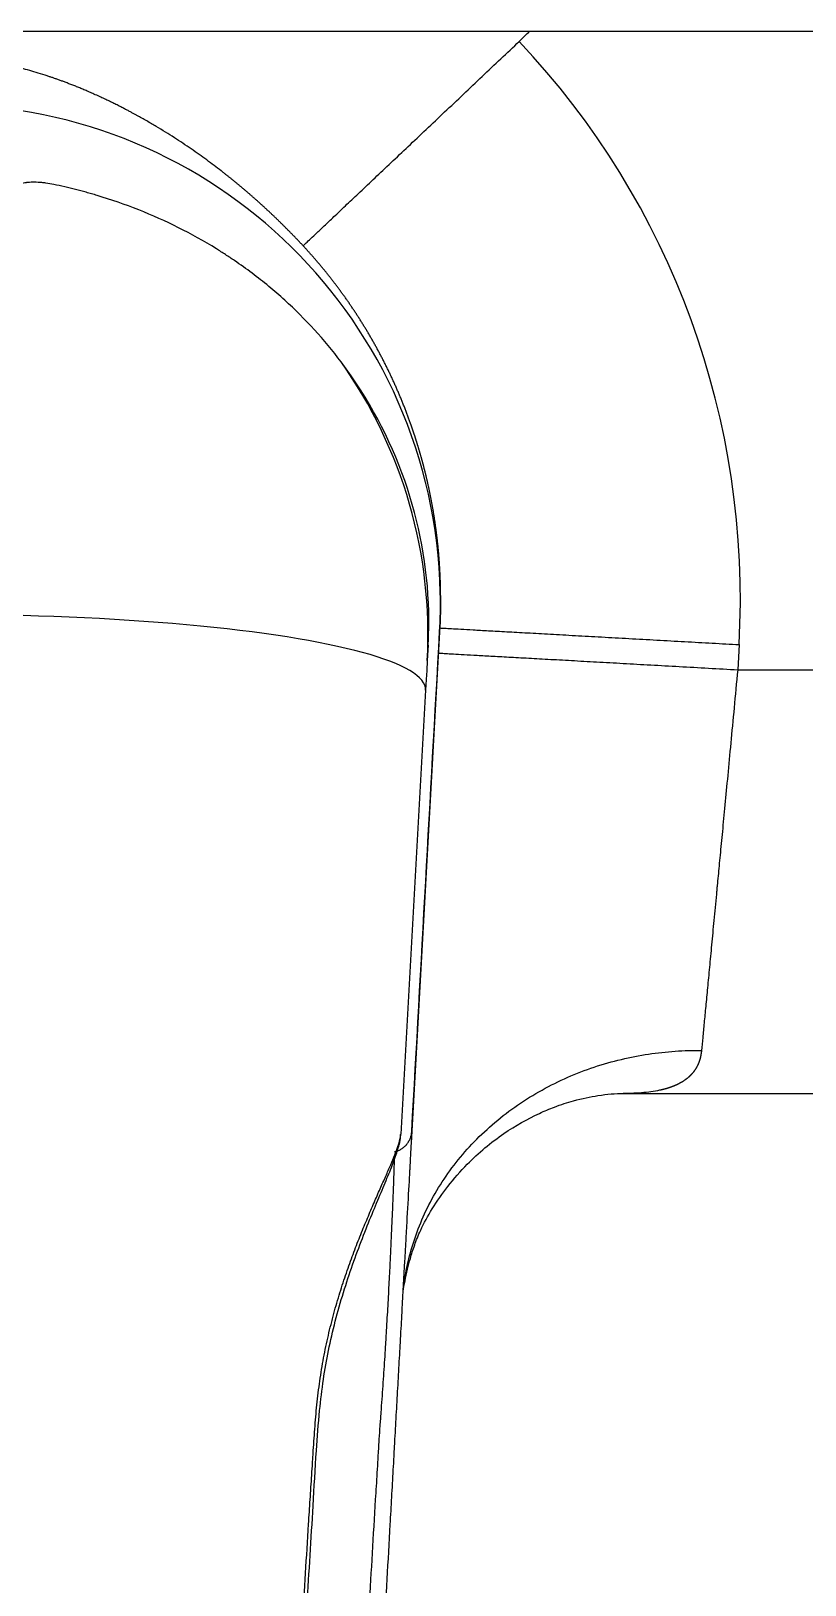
# Model space of a CAD drawing. Extents: x 0 to 1128, y 0 to 827.
# Drawn here: x 277.7 to 315.2, y 590.9 to 666.1 of the extents above; entities that cross this region are included whole.
import ezdxf

# ---------------------------------------------------------------- set-up
doc = ezdxf.new("R2010")
doc.units = 0
doc.header["$LTSCALE"] = 10
doc.header["$MEASUREMENT"] = 0
doc.layers.add('1', color=7, linetype='CONTINUOUS')

msp = doc.modelspace()

# ---------------------------------------------------------------- linework, layer by layer
at = {"layer": '1', "color": 7, "linetype": 'Continuous', "lineweight": -3}
for p, q in [((301.847, 666.122), (338.585, 666.122)), ((297.486, 637.059), (296.14, 612.896)), ((296.929, 636.406), (296.888, 635.672)), ((311.974, 636.439), (311.907, 635.224)), ((311.907, 635.224), (335.882, 635.224)), ((296.808, 634.23), (295.611, 612.749)), ((306.358, 614.722), (335.882, 614.722))]:
    msp.add_line(p, q, dxfattribs=at)
for centre, major_axis, ratio, start_param, end_param in [((273.579, 638.637), (0, 38.988), 0.986355, 4.655977, 5.476824), ((273.579, 638.41), (0, 24.135), 0.992104, 4.734463, 6.283618), ((273.57, 637.569), (23.392, 0), 0.934234, 0.02188, 0.611821), ((273.57, 636.935), (23.353, 0), 0.986356, 6.228299, 6.892631), ((273.57, 634.262), (23.238, 0), 0.156112, 6.27449, 9.433473), ((297.441, 654.232), (70.453, 1264.852), 0.000789, 4.679745, 4.698855), ((296.488, 637.114), (0.998, -0.056), 0.035634, 6.271592, 6.283185), ((295.142, 612.951), (-0.998, 0.056), 0.951271, 3.051511, 3.141593), ((295.142, 612.95), (0.999, 0), 0.999391, 6.142871, 6.227551), ((295.142, 612.951), (0.998, -0.056), 0.035634, 6.252483, 6.283185)]:
    msp.add_ellipse(centre, major_axis=major_axis, ratio=ratio, start_param=start_param, end_param=end_param, dxfattribs=at)
for points, knots in [([(273.569, 666.122), (274.158, 666.122), (274.747, 666.122), (275.926, 666.122), (276.515, 666.122), (278.283, 666.122), (279.461, 666.122), (281.818, 666.122), (282.996, 666.122), (285.353, 666.122), (286.531, 666.122), (288.887, 666.122), (290.066, 666.122), (292.422, 666.122), (293.6, 666.122), (295.957, 666.122), (297.135, 666.122), (298.902, 666.122), (300.08, 666.122), (301.258, 666.122), (301.847, 666.122)], [0, 0, 0, 0, 0.0625, 0.0625, 0.125, 0.125, 0.25, 0.25, 0.375, 0.375, 0.5, 0.5, 0.625, 0.625, 0.75, 0.75, 0.875, 0.875, 0.9375, 1, 1, 1, 1]), ([(290.882, 655.734), (290.917, 655.768), (290.966, 655.814), (291.089, 655.93), (291.164, 656.001), (291.342, 656.17), (291.446, 656.267), (291.681, 656.489), (291.813, 656.614), (292.105, 656.89), (292.265, 657.042), (292.614, 657.372), (292.803, 657.55), (293.206, 657.931), (293.421, 658.134), (293.874, 658.562), (294.113, 658.788), (294.611, 659.259), (294.87, 659.504), (295.407, 660.011), (295.683, 660.273), (296.25, 660.809), (296.54, 661.083), (297.129, 661.64), (297.428, 661.923), (298.03, 662.493), (298.334, 662.78), (298.942, 663.356), (299.246, 663.644), (299.852, 664.218), (300.154, 664.503), (300.75, 665.068), (301.045, 665.347), (301.336, 665.622)], [0, 0, 0, 0, 0.0625, 0.0625, 0.125, 0.125, 0.1875, 0.1875, 0.25, 0.25, 0.3125, 0.3125, 0.375, 0.375, 0.4375, 0.4375, 0.5, 0.5, 0.5625, 0.5625, 0.625, 0.625, 0.6875, 0.6875, 0.75, 0.75, 0.8125, 0.8125, 0.875, 0.875, 0.9375, 0.9375, 1, 1, 1, 1]), ([(290.882, 655.734), (290.87, 655.746), (290.847, 655.771), (290.813, 655.808), (290.778, 655.845), (290.743, 655.883), (290.708, 655.92), (290.673, 655.957), (290.637, 655.994), (290.602, 656.031), (290.566, 656.069), (290.531, 656.106), (290.495, 656.144), (290.459, 656.181), (290.423, 656.218), (290.386, 656.256), (290.35, 656.293), (290.313, 656.331), (290.277, 656.368), (290.24, 656.406), (290.203, 656.443), (290.166, 656.481), (290.128, 656.519), (290.091, 656.556), (290.053, 656.594), (290.016, 656.632), (289.978, 656.669), (289.94, 656.707), (289.902, 656.745), (289.864, 656.783), (289.825, 656.82), (289.787, 656.858), (289.748, 656.896), (289.709, 656.934), (289.67, 656.972), (289.631, 657.009), (289.592, 657.047), (289.552, 657.085), (289.513, 657.123), (289.473, 657.161), (289.433, 657.199), (289.393, 657.237), (289.353, 657.275), (289.313, 657.313), (289.273, 657.351), (289.232, 657.389), (289.191, 657.427), (289.15, 657.465), (289.109, 657.503), (289.068, 657.541), (289.027, 657.579), (288.986, 657.617), (288.944, 657.655), (288.902, 657.693), (288.86, 657.731), (288.818, 657.769), (288.776, 657.807), (288.734, 657.845), (288.691, 657.883), (288.649, 657.921), (288.606, 657.959), (288.563, 657.997), (288.52, 658.035), (288.477, 658.073), (288.433, 658.111), (288.39, 658.149), (288.346, 658.187), (288.302, 658.225), (288.258, 658.263), (288.214, 658.301), (288.17, 658.339), (288.126, 658.377), (288.081, 658.415), (288.036, 658.453), (287.991, 658.491), (287.946, 658.529), (287.901, 658.567), (287.856, 658.605), (287.81, 658.643), (287.765, 658.681), (287.719, 658.719), (287.673, 658.757), (287.627, 658.794), (287.581, 658.832), (287.534, 658.87), (287.488, 658.908), (287.441, 658.946), (287.394, 658.983), (287.347, 659.021), (287.3, 659.059), (287.253, 659.097), (287.205, 659.134), (287.158, 659.172), (287.11, 659.21), (287.062, 659.247), (287.014, 659.285), (286.966, 659.322), (286.82, 659.436), (286.571, 659.626), (286.215, 659.89), (285.845, 660.157), (285.461, 660.426), (285.061, 660.697), (284.647, 660.968), (284.218, 661.239), (283.773, 661.509), (283.314, 661.778), (282.963, 661.975), (282.722, 662.106), (282.591, 662.177), (282.446, 662.254), (282.287, 662.338), (282.113, 662.428), (281.925, 662.524), (281.721, 662.625), (281.503, 662.732), (281.27, 662.843), (281.021, 662.958), (280.777, 663.069), (280.545, 663.171), (280.332, 663.262), (280.127, 663.348), (279.929, 663.429), (279.738, 663.505), (279.555, 663.576), (279.38, 663.643), (279.212, 663.706), (279.052, 663.764), (278.899, 663.818), (278.754, 663.869), (278.515, 663.95), (278.183, 664.058), (277.764, 664.185), (277.366, 664.296), (276.991, 664.393), (276.638, 664.476), (276.223, 664.565), (275.741, 664.654), (275.185, 664.735), (274.649, 664.792), (274.132, 664.826), (273.777, 664.835), (273.592, 664.835), (273.572, 664.835), (273.569, 664.835)], [0, 0, 0, 0, 0.002276, 0.004558, 0.006846, 0.00914, 0.01144, 0.013746, 0.016059, 0.018378, 0.020703, 0.023034, 0.025372, 0.027716, 0.030066, 0.032423, 0.034786, 0.037156, 0.039532, 0.041915, 0.044305, 0.046701, 0.049104, 0.051514, 0.05393, 0.056353, 0.058783, 0.06122, 0.063664, 0.066115, 0.068572, 0.071037, 0.073509, 0.075987, 0.078473, 0.080966, 0.083466, 0.085973, 0.088488, 0.091009, 0.093538, 0.096074, 0.098618, 0.101168, 0.103726, 0.106292, 0.108865, 0.111445, 0.114033, 0.116629, 0.119232, 0.121842, 0.12446, 0.127086, 0.129719, 0.13236, 0.135009, 0.137665, 0.140329, 0.143001, 0.145681, 0.148369, 0.151064, 0.153767, 0.156478, 0.159197, 0.161924, 0.164659, 0.167402, 0.170153, 0.172912, 0.175679, 0.178454, 0.181237, 0.184028, 0.186827, 0.189635, 0.192451, 0.195274, 0.198107, 0.200947, 0.203795, 0.206652, 0.209518, 0.212391, 0.215273, 0.218163, 0.221062, 0.223969, 0.226884, 0.229808, 0.23274, 0.235681, 0.23863, 0.241588, 0.244554, 0.247529, 0.250512, 0.271574, 0.293458, 0.31617, 0.339714, 0.364096, 0.389319, 0.415387, 0.442303, 0.470071, 0.498694, 0.505691, 0.513543, 0.52225, 0.531812, 0.542228, 0.5535, 0.565627, 0.578609, 0.592447, 0.60714, 0.622689, 0.635605, 0.648049, 0.66002, 0.671519, 0.682545, 0.693098, 0.703179, 0.712787, 0.721923, 0.730586, 0.738777, 0.746495, 0.771175, 0.794291, 0.815847, 0.835853, 0.85432, 0.87126, 0.899956, 0.926717, 0.951719, 0.97518, 0.997363, 0.999535, 1, 1, 1, 1]), ([(278.82, 658.702), (278.689, 658.73), (278.56, 658.752), (278.37, 658.777), (278.307, 658.784), (278.214, 658.793), (278.183, 658.796), (278.121, 658.8), (278.09, 658.802), (277.94, 658.81), (277.826, 658.811), (277.664, 658.805), (277.611, 658.801), (277.548, 658.795), (277.535, 658.793), (277.51, 658.791), (277.473, 658.786), (277.437, 658.781), (277.322, 658.762), (277.238, 658.742), (277.147, 658.71), (277.129, 658.703), (277.094, 658.689), (277.078, 658.682), (277.031, 658.659), (277.002, 658.643), (276.926, 658.591), (276.887, 658.552), (276.854, 658.498), (276.848, 658.487), (276.838, 658.464), (276.834, 658.453), (276.824, 658.418), (276.82, 658.394), (276.82, 658.369)], [0, 0, 0, 0, 0.125, 0.125, 0.1875, 0.1875, 0.21875, 0.21875, 0.25, 0.25, 0.375, 0.375, 0.4375, 0.4375, 0.453125, 0.453125, 0.46875, 0.5, 0.5, 0.625, 0.625, 0.65625, 0.65625, 0.6875, 0.6875, 0.75, 0.75, 0.875, 0.875, 0.90625, 0.90625, 0.9375, 0.9375, 1, 1, 1, 1]), ([(292.719, 650.12), (292.314, 650.659), (291.884, 651.177), (290.975, 652.171), (290.496, 652.648), (289.49, 653.56), (288.962, 653.996), (288.134, 654.618), (287.852, 654.82), (287.491, 655.066), (287.419, 655.115), (287.273, 655.212), (287.053, 655.357), (286.832, 655.497), (286.088, 655.956), (285.478, 656.296), (284.226, 656.924), (283.584, 657.211), (282.271, 657.732), (281.599, 657.965), (280.824, 658.198), (280.738, 658.223), (280.565, 658.273), (280.478, 658.297), (280.218, 658.369), (280.044, 658.415), (279.521, 658.548), (279.171, 658.629), (278.82, 658.702)], [0, 0, 0, 0, 0.125, 0.125, 0.25, 0.25, 0.375, 0.375, 0.4375, 0.4375, 0.453125, 0.453125, 0.46875, 0.5, 0.5, 0.625, 0.625, 0.75, 0.75, 0.875, 0.875, 0.890625, 0.890625, 0.90625, 0.90625, 0.9375, 0.9375, 1, 1, 1, 1]), ([(297.497, 637.246), (297.498, 637.273), (297.501, 637.329), (297.505, 637.412), (297.509, 637.494), (297.513, 637.577), (297.516, 637.659), (297.519, 637.74), (297.522, 637.822), (297.525, 637.903), (297.527, 637.984), (297.529, 638.065), (297.531, 638.145), (297.532, 638.225), (297.534, 638.305), (297.535, 638.384), (297.535, 638.463), (297.536, 638.542), (297.536, 638.621), (297.536, 638.699), (297.536, 638.777), (297.535, 638.855), (297.535, 638.932), (297.534, 639.009), (297.532, 639.086), (297.531, 639.162), (297.529, 639.238), (297.528, 639.314), (297.526, 639.39), (297.523, 639.465), (297.521, 639.54), (297.518, 639.614), (297.515, 639.689), (297.512, 639.763), (297.509, 639.837), (297.505, 639.91), (297.502, 639.983), (297.498, 640.056), (297.494, 640.128), (297.489, 640.2), (297.485, 640.272), (297.48, 640.344), (297.475, 640.415), (297.47, 640.486), (297.465, 640.556), (297.46, 640.627), (297.454, 640.697), (297.449, 640.766), (297.443, 640.836), (297.437, 640.905), (297.431, 640.974), (297.424, 641.042), (297.418, 641.11), (297.411, 641.178), (297.404, 641.245), (297.397, 641.312), (297.39, 641.379), (297.383, 641.446), (297.376, 641.512), (297.368, 641.578), (297.36, 641.643), (297.353, 641.709), (297.345, 641.774), (297.337, 641.838), (297.328, 641.902), (297.32, 641.966), (297.312, 642.03), (297.303, 642.093), (297.294, 642.156), (297.286, 642.219), (297.277, 642.281), (297.268, 642.344), (297.259, 642.405), (297.249, 642.467), (297.24, 642.528), (297.231, 642.589), (297.221, 642.649), (297.211, 642.709), (297.202, 642.769), (297.192, 642.829), (297.182, 642.888), (297.172, 642.947), (297.162, 643.005), (297.152, 643.064), (297.141, 643.121), (297.131, 643.179), (297.121, 643.236), (297.11, 643.293), (297.1, 643.35), (297.089, 643.406), (297.078, 643.462), (297.067, 643.518), (297.057, 643.573), (297.046, 643.628), (297.035, 643.683), (297.024, 643.738), (297.013, 643.792), (297.001, 643.846), (296.99, 643.899), (296.979, 643.952), (296.968, 644.005), (296.956, 644.058), (296.945, 644.11), (296.933, 644.162), (296.922, 644.213), (296.91, 644.265), (296.899, 644.315), (296.887, 644.366), (296.875, 644.416), (296.864, 644.466), (296.852, 644.516), (296.84, 644.565), (296.829, 644.615), (296.817, 644.663), (296.805, 644.712), (296.793, 644.76), (296.781, 644.808), (296.769, 644.855), (296.757, 644.902), (296.745, 644.949), (296.733, 644.996), (296.722, 645.042), (296.71, 645.088), (296.698, 645.134), (296.686, 645.179), (296.674, 645.224), (296.662, 645.268), (296.65, 645.313), (296.638, 645.357), (296.626, 645.401), (296.614, 645.444), (296.602, 645.487), (296.59, 645.53), (296.578, 645.573), (296.566, 645.615), (296.554, 645.657), (296.542, 645.698), (296.53, 645.74), (296.518, 645.781), (296.506, 645.821), (296.494, 645.862), (296.482, 645.902), (296.47, 645.941), (296.458, 645.981), (296.447, 646.02), (296.435, 646.059), (296.423, 646.097), (296.411, 646.135), (296.399, 646.173), (296.388, 646.211), (296.376, 646.248), (296.364, 646.285), (296.353, 646.322), (296.341, 646.358), (296.33, 646.395), (296.318, 646.43), (296.307, 646.466), (296.295, 646.501), (296.284, 646.536), (296.273, 646.57), (296.262, 646.605), (296.25, 646.639), (296.239, 646.672), (296.228, 646.706), (296.217, 646.739), (296.206, 646.772), (296.195, 646.804), (296.184, 646.836), (296.173, 646.868), (296.162, 646.9), (296.151, 646.931), (296.141, 646.962), (296.13, 646.993), (296.119, 647.023), (296.109, 647.053), (296.098, 647.083), (296.088, 647.113), (296.078, 647.142), (296.049, 647.222), (296.002, 647.353), (295.935, 647.534), (295.867, 647.714), (295.798, 647.892), (295.728, 648.069), (295.657, 648.246), (295.584, 648.421), (295.511, 648.595), (295.436, 648.767), (295.361, 648.939), (295.285, 649.109), (295.207, 649.278), (295.129, 649.446), (295.049, 649.612), (294.969, 649.778), (294.888, 649.942), (294.806, 650.105), (294.723, 650.267), (294.639, 650.427), (294.555, 650.586), (294.47, 650.744), (294.383, 650.901), (294.296, 651.057), (294.209, 651.211), (294.12, 651.365), (294.031, 651.516), (293.941, 651.667), (293.85, 651.817), (293.759, 651.965), (293.667, 652.112), (293.574, 652.258), (293.481, 652.402), (293.387, 652.546), (293.293, 652.688), (293.197, 652.829), (293.102, 652.968), (293.005, 653.107), (292.909, 653.244), (292.811, 653.38), (292.714, 653.515), (292.615, 653.648), (292.516, 653.78), (292.417, 653.912), (292.317, 654.041), (292.217, 654.17), (292.117, 654.298), (292.016, 654.424), (291.914, 654.549), (291.813, 654.673), (291.71, 654.795), (291.608, 654.917), (291.505, 655.037), (291.402, 655.156), (291.299, 655.274), (291.195, 655.391), (291.091, 655.506), (290.987, 655.621), (290.917, 655.696), (290.882, 655.734)], [0, 0, 0, 0, 0.004133, 0.008252, 0.012355, 0.016444, 0.020518, 0.024577, 0.028621, 0.032651, 0.036665, 0.040665, 0.04465, 0.048621, 0.052576, 0.056517, 0.060442, 0.064353, 0.06825, 0.072131, 0.075998, 0.079849, 0.083686, 0.087508, 0.091316, 0.095108, 0.098886, 0.102649, 0.106397, 0.11013, 0.113848, 0.117552, 0.12124, 0.124914, 0.128573, 0.132218, 0.135847, 0.139462, 0.143062, 0.146647, 0.150217, 0.153772, 0.157313, 0.160838, 0.164349, 0.167845, 0.171327, 0.174793, 0.178245, 0.181681, 0.185103, 0.18851, 0.191903, 0.19528, 0.198643, 0.201991, 0.205324, 0.208642, 0.211945, 0.215234, 0.218507, 0.221766, 0.22501, 0.228239, 0.231454, 0.234653, 0.237838, 0.241008, 0.244163, 0.247303, 0.250428, 0.253539, 0.256635, 0.259716, 0.262782, 0.265833, 0.268869, 0.271891, 0.274898, 0.27789, 0.280867, 0.283829, 0.286776, 0.289709, 0.292627, 0.29553, 0.298418, 0.301291, 0.304149, 0.306993, 0.309822, 0.312636, 0.315435, 0.318219, 0.320988, 0.323743, 0.326483, 0.329208, 0.331918, 0.334613, 0.337293, 0.339959, 0.342609, 0.345245, 0.347866, 0.350473, 0.353064, 0.35564, 0.358202, 0.360749, 0.363281, 0.365798, 0.3683, 0.370788, 0.373261, 0.375718, 0.378161, 0.38059, 0.383003, 0.385401, 0.387785, 0.390154, 0.392508, 0.394847, 0.397171, 0.39948, 0.401775, 0.404055, 0.40632, 0.40857, 0.410805, 0.413025, 0.415231, 0.417421, 0.419597, 0.421758, 0.423904, 0.426036, 0.428152, 0.430254, 0.43234, 0.434412, 0.436469, 0.438512, 0.440539, 0.442552, 0.444549, 0.446532, 0.4485, 0.450453, 0.452392, 0.454315, 0.456224, 0.458117, 0.459996, 0.46186, 0.46371, 0.465544, 0.467364, 0.469168, 0.470958, 0.472733, 0.474493, 0.476239, 0.477969, 0.479685, 0.481386, 0.483072, 0.484743, 0.486399, 0.48804, 0.489667, 0.491279, 0.492875, 0.494457, 0.496025, 0.497577, 0.499114, 0.500637, 0.510232, 0.519792, 0.529318, 0.538809, 0.548265, 0.557687, 0.567074, 0.576426, 0.585744, 0.595027, 0.604276, 0.61349, 0.622669, 0.631814, 0.640924, 0.649999, 0.65904, 0.668047, 0.677018, 0.685956, 0.694858, 0.703726, 0.71256, 0.721358, 0.730123, 0.738853, 0.747548, 0.756209, 0.764835, 0.773426, 0.781983, 0.790506, 0.798994, 0.807448, 0.815867, 0.824251, 0.832601, 0.840917, 0.849198, 0.857445, 0.865657, 0.873835, 0.881978, 0.890087, 0.898162, 0.906202, 0.914207, 0.922178, 0.930115, 0.938018, 0.945886, 0.953719, 0.961519, 0.969284, 0.977014, 0.98471, 0.992372, 1, 1, 1, 1]), ([(296.929, 636.406), (296.945, 636.689), (296.954, 636.967), (296.963, 637.514), (296.962, 637.783), (296.956, 638.047)], [0, 0, 0, 0, 0.5, 0.5, 1, 1, 1, 1]), ([(297.497, 637.246), (297.497, 637.246), (297.516, 637.244), (297.595, 637.24), (297.655, 637.237), (297.821, 637.227), (297.927, 637.222), (298.184, 637.207), (298.337, 637.199), (298.69, 637.179), (298.89, 637.168), (299.338, 637.143), (299.586, 637.129), (300.127, 637.099), (300.42, 637.083), (301.049, 637.048), (301.384, 637.029), (302.09, 636.99), (302.462, 636.969), (303.236, 636.926), (303.638, 636.903), (304.466, 636.857), (304.891, 636.834), (305.758, 636.785), (306.2, 636.761), (307.091, 636.711), (307.54, 636.686), (308.441, 636.636), (308.892, 636.611), (309.788, 636.561), (310.233, 636.536), (311.113, 636.487), (311.548, 636.463), (311.974, 636.439)], [0, 0, 0, 0, 0.062437, 0.062437, 0.124941, 0.124941, 0.187445, 0.187445, 0.249949, 0.249949, 0.312454, 0.312454, 0.374958, 0.374958, 0.437462, 0.437462, 0.499966, 0.499966, 0.56247, 0.56247, 0.624975, 0.624975, 0.687479, 0.687479, 0.749983, 0.749983, 0.812487, 0.812487, 0.874992, 0.874992, 0.937496, 0.937496, 1, 1, 1, 1]), ([(297.429, 636.03), (297.429, 636.03), (297.452, 636.029), (297.545, 636.024), (297.615, 636.02), (297.8, 636.009), (297.915, 636.003), (298.19, 635.988), (298.35, 635.979), (298.712, 635.959), (298.915, 635.947), (299.362, 635.922), (299.606, 635.909), (300.132, 635.88), (300.415, 635.864), (301.016, 635.83), (301.334, 635.813), (302.004, 635.775), (302.356, 635.756), (303.088, 635.715), (303.469, 635.694), (304.257, 635.65), (304.664, 635.627), (305.5, 635.581), (305.928, 635.557), (306.804, 635.508), (307.251, 635.483), (308.157, 635.432), (308.617, 635.407), (309.547, 635.355), (310.016, 635.329), (310.959, 635.276), (311.433, 635.25), (311.907, 635.224)], [0, 0, 0, 0, 0.0625, 0.0625, 0.125, 0.125, 0.1875, 0.1875, 0.25, 0.25, 0.3125, 0.3125, 0.375, 0.375, 0.4375, 0.4375, 0.5, 0.5, 0.5625, 0.5625, 0.625, 0.625, 0.6875, 0.6875, 0.75, 0.75, 0.8125, 0.8125, 0.875, 0.875, 0.9375, 0.9375, 1, 1, 1, 1]), ([(311.907, 635.224), (311.846, 634.592), (311.788, 633.979), (311.677, 632.797), (311.623, 632.228), (311.52, 631.136), (311.471, 630.613), (311.376, 629.615), (311.331, 629.14), (311.245, 628.236), (311.204, 627.808), (311.126, 626.999), (311.09, 626.618), (311.021, 625.9), (310.989, 625.564), (310.943, 625.092), (310.929, 624.94), (310.908, 624.721), (310.897, 624.613), (310.886, 624.49), (310.88, 624.43), (310.877, 624.4), (310.876, 624.385), (310.875, 624.377), (310.875, 624.374), (310.875, 624.372), (310.874, 624.371), (310.874, 624.37), (310.874, 624.37), (310.874, 624.37), (310.874, 624.37), (310.833, 623.931), (310.792, 623.508), (310.715, 622.69), (310.678, 622.297), (310.606, 621.541), (310.572, 621.179), (310.506, 620.486), (310.474, 620.155), (310.414, 619.525), (310.386, 619.226), (310.332, 618.659), (310.306, 618.391), (310.258, 617.886), (310.235, 617.649), (310.193, 617.206), (310.173, 616.999), (310.155, 616.808)], [0, 0, 0, 0, 0.0625, 0.0625, 0.125, 0.125, 0.1875, 0.1875, 0.25, 0.25, 0.3125, 0.3125, 0.375, 0.375, 0.4375, 0.4375, 0.46875, 0.46875, 0.484375, 0.492187, 0.496094, 0.498047, 0.499023, 0.499512, 0.499756, 0.499878, 0.499939, 0.499969, 0.499985, 0.499985, 0.5, 0.5, 0.5625, 0.5625, 0.625, 0.625, 0.6875, 0.6875, 0.75, 0.75, 0.8125, 0.8125, 0.875, 0.875, 0.9375, 0.9375, 1, 1, 1, 1]), ([(295.732, 605.234), (295.75, 605.397), (295.771, 605.56), (295.856, 606.106), (295.934, 606.491), (296.135, 607.265), (296.256, 607.652), (296.543, 608.424), (296.708, 608.808), (297.083, 609.568), (297.293, 609.942), (297.756, 610.677), (298.01, 611.036), (298.558, 611.734), (298.853, 612.072), (299.482, 612.721), (299.815, 613.032), (300.514, 613.623), (300.881, 613.902), (301.641, 614.425), (302.035, 614.668), (302.845, 615.117), (303.26, 615.322), (304.105, 615.692), (304.535, 615.856), (305.402, 616.146), (305.839, 616.27), (306.715, 616.479), (307.153, 616.564), (308.025, 616.695), (308.458, 616.742), (309.315, 616.801), (309.739, 616.812), (310.155, 616.808)], [0, 0, 0, 0, 0.027758, 0.027758, 0.092574, 0.092574, 0.15739, 0.15739, 0.222206, 0.222206, 0.287022, 0.287022, 0.351838, 0.351838, 0.416655, 0.416655, 0.481471, 0.481471, 0.546287, 0.546287, 0.611103, 0.611103, 0.675919, 0.675919, 0.740735, 0.740735, 0.805552, 0.805552, 0.870368, 0.870368, 0.935184, 0.935184, 1, 1, 1, 1]), ([(310.155, 616.808), (310.154, 616.8), (310.153, 616.784), (310.15, 616.761), (310.148, 616.738), (310.145, 616.715), (310.142, 616.692), (310.138, 616.669), (310.135, 616.646), (310.131, 616.624), (310.127, 616.601), (310.123, 616.579), (310.119, 616.557), (310.114, 616.535), (310.109, 616.513), (310.104, 616.492), (310.099, 616.47), (310.094, 616.449), (310.088, 616.427), (310.083, 616.406), (310.077, 616.385), (310.071, 616.365), (310.064, 616.344), (310.058, 616.323), (310.051, 616.303), (310.044, 616.283), (310.037, 616.262), (310.03, 616.242), (310.022, 616.223), (310.015, 616.203), (310.007, 616.183), (309.999, 616.164), (309.99, 616.144), (309.982, 616.125), (309.973, 616.106), (309.964, 616.087), (309.955, 616.069), (309.946, 616.05), (309.936, 616.031), (309.927, 616.013), (309.917, 615.995), (309.907, 615.977), (309.896, 615.959), (309.886, 615.941), (309.875, 615.923), (309.864, 615.906), (309.853, 615.888), (309.842, 615.871), (309.831, 615.854), (309.819, 615.837), (309.807, 615.82), (309.795, 615.803), (309.783, 615.787), (309.77, 615.77), (309.757, 615.754), (309.745, 615.738), (309.732, 615.722), (309.718, 615.706), (309.705, 615.69), (309.691, 615.675), (309.677, 615.659), (309.663, 615.644), (309.649, 615.628), (309.635, 615.613), (309.62, 615.598), (309.605, 615.583), (309.59, 615.569), (309.575, 615.554), (309.559, 615.54), (309.544, 615.525), (309.528, 615.511), (309.512, 615.497), (309.495, 615.483), (309.479, 615.47), (309.462, 615.456), (309.446, 615.442), (309.428, 615.429), (309.411, 615.416), (309.394, 615.403), (309.376, 615.39), (309.358, 615.377), (309.34, 615.364), (309.322, 615.351), (309.304, 615.339), (309.285, 615.327), (309.266, 615.314), (309.247, 615.302), (309.228, 615.29), (309.209, 615.279), (309.189, 615.267), (309.169, 615.255), (309.149, 615.244), (309.129, 615.233), (309.108, 615.222), (309.088, 615.21), (309.067, 615.2), (309.046, 615.189), (309.025, 615.178), (309.003, 615.168), (308.982, 615.157), (308.96, 615.147), (308.938, 615.137), (308.916, 615.127), (308.893, 615.117), (308.871, 615.107), (308.848, 615.098), (308.825, 615.088), (308.802, 615.079), (308.778, 615.069), (308.755, 615.06), (308.731, 615.051), (308.707, 615.042), (308.683, 615.034), (308.658, 615.025), (308.634, 615.017), (308.609, 615.008), (308.584, 615), (308.559, 614.992), (308.533, 614.984), (308.508, 614.976), (308.482, 614.968), (308.456, 614.961), (308.43, 614.953), (308.404, 614.946), (308.377, 614.939), (308.35, 614.931), (308.323, 614.924), (308.296, 614.918), (308.269, 614.911), (308.241, 614.904), (308.213, 614.898), (308.185, 614.891), (308.157, 614.885), (308.005, 614.852), (307.713, 614.801), (307.253, 614.751), (306.8, 614.727), (306.497, 614.722), (306.365, 614.722)], [0, 0, 0, 0, 0.005231, 0.010459, 0.015685, 0.020909, 0.026131, 0.031351, 0.036569, 0.041786, 0.047, 0.052213, 0.057424, 0.062633, 0.067841, 0.073048, 0.078253, 0.083457, 0.08866, 0.093862, 0.099062, 0.104262, 0.109461, 0.114659, 0.119856, 0.125052, 0.130248, 0.135444, 0.140639, 0.145833, 0.151027, 0.156221, 0.161415, 0.166609, 0.171803, 0.176996, 0.18219, 0.187385, 0.192579, 0.197774, 0.202969, 0.208165, 0.213361, 0.218558, 0.223756, 0.228954, 0.234154, 0.239354, 0.244556, 0.249758, 0.254962, 0.260167, 0.265373, 0.27058, 0.27579, 0.281, 0.286212, 0.291426, 0.296642, 0.30186, 0.307079, 0.312301, 0.317524, 0.32275, 0.327978, 0.333208, 0.33844, 0.343675, 0.348912, 0.354152, 0.359395, 0.36464, 0.369888, 0.375139, 0.380393, 0.38565, 0.39091, 0.396173, 0.401439, 0.406709, 0.411982, 0.417258, 0.422538, 0.427821, 0.433108, 0.438399, 0.443693, 0.448992, 0.454294, 0.4596, 0.46491, 0.470225, 0.475544, 0.480866, 0.486194, 0.491525, 0.496861, 0.502202, 0.507547, 0.512897, 0.518252, 0.523611, 0.528976, 0.534345, 0.539719, 0.545099, 0.550483, 0.555873, 0.561268, 0.566668, 0.572074, 0.577485, 0.582902, 0.588324, 0.593752, 0.599186, 0.604626, 0.610071, 0.615523, 0.62098, 0.626444, 0.631913, 0.637389, 0.642871, 0.648359, 0.653854, 0.659355, 0.664863, 0.670377, 0.675898, 0.681426, 0.68696, 0.692501, 0.698049, 0.776396, 0.856667, 0.939015, 1, 1, 1, 1]), ([(295.723, 605.153), (295.743, 605.295), (295.8, 605.606), (295.917, 606.173), (296.07, 606.758), (296.25, 607.35), (296.575, 608.167), (297.114, 609.171), (297.893, 610.281), (299.006, 611.551), (300.507, 612.807), (302.001, 613.644), (303.129, 614.113), (304.089, 614.426), (305.266, 614.668), (306, 614.729), (306.367, 614.722)], [0, 0, 0, 0, 0.072885, 0.133319, 0.181691, 0.23543, 0.283611, 0.345168, 0.409768, 0.481094, 0.59854, 0.70397, 0.749795, 0.811649, 0.895883, 1, 1, 1, 1]), ([(288.137, 543.948), (288.337, 547.117), (288.535, 550.287), (288.927, 556.627), (289.12, 559.798), (289.503, 566.14), (289.692, 569.311), (290.069, 575.655), (290.255, 578.827), (290.487, 582.792), (290.533, 583.585), (290.626, 585.171), (290.672, 585.964), (290.811, 588.344), (290.904, 589.929), (291.048, 592.307), (291.097, 593.099), (291.171, 594.287), (291.196, 594.683), (291.247, 595.475), (291.273, 595.871), (291.311, 596.464), (291.331, 596.761), (291.357, 597.157), (291.382, 597.553), (291.402, 597.849), (291.43, 598.245), (291.444, 598.442), (291.489, 599.033), (291.523, 599.424), (291.585, 600.004), (291.607, 600.196), (291.656, 600.578), (291.682, 600.767), (291.766, 601.332), (291.83, 601.704), (291.972, 602.436), (292.049, 602.797), (292.176, 603.331), (292.219, 603.508), (292.276, 603.727), (292.287, 603.771), (292.31, 603.858), (292.322, 603.902), (292.356, 604.032), (292.474, 604.464), (292.598, 604.881), (292.802, 605.531), (292.907, 605.847), (293.12, 606.462), (293.229, 606.761), (293.448, 607.343), (293.558, 607.626), (293.724, 608.038), (293.779, 608.173), (293.888, 608.44), (293.943, 608.571), (294.104, 608.955), (294.209, 609.2), (294.413, 609.671), (294.512, 609.896), (294.702, 610.325), (294.792, 610.529), (294.921, 610.82), (294.962, 610.915), (295.012, 611.029), (295.022, 611.052), (295.042, 611.097), (295.051, 611.12), (295.08, 611.187), (295.099, 611.23), (295.191, 611.445), (295.257, 611.604), (295.375, 611.898), (295.426, 612.034), (295.51, 612.28), (295.544, 612.392), (295.592, 612.59), (295.607, 612.677), (295.611, 612.749)], [0, 0, 0, 0, 0.125, 0.125, 0.25, 0.25, 0.375, 0.375, 0.5, 0.5, 0.53125, 0.53125, 0.5625, 0.5625, 0.625, 0.625, 0.65625, 0.65625, 0.671875, 0.671875, 0.6875, 0.6875, 0.695312, 0.699219, 0.703125, 0.710937, 0.710937, 0.71875, 0.71875, 0.734375, 0.734375, 0.742187, 0.742187, 0.75, 0.75, 0.765625, 0.765625, 0.78125, 0.78125, 0.789062, 0.789062, 0.791016, 0.791016, 0.792969, 0.792969, 0.796875, 0.8125, 0.8125, 0.828125, 0.828125, 0.84375, 0.84375, 0.859375, 0.859375, 0.867187, 0.867187, 0.875, 0.875, 0.890625, 0.890625, 0.90625, 0.90625, 0.921875, 0.921875, 0.929687, 0.929687, 0.931641, 0.931641, 0.933594, 0.933594, 0.9375, 0.9375, 0.953125, 0.953125, 0.96875, 0.96875, 0.984375, 0.984375, 1, 1, 1, 1]), ([(288.315, 543.85), (288.668, 549.416), (289.447, 561.977), (290.351, 577.354), (290.993, 588.77), (291.329, 594.067), (291.499, 597.215), (291.657, 599.259), (291.849, 600.878), (292.104, 602.324), (292.434, 603.734), (292.833, 605.126), (293.279, 606.469), (293.752, 607.74), (294.221, 608.909), (294.659, 609.951), (295.038, 610.854), (295.347, 611.627), (295.516, 612.192), (295.609, 612.53), (295.599, 612.72), (295.598, 612.741)], [0, 0, 0, 0, 0.221358, 0.499368, 0.611052, 0.674655, 0.710144, 0.735941, 0.756349, 0.776009, 0.79692, 0.818678, 0.841275, 0.864513, 0.888105, 0.911699, 0.935065, 0.958349, 0.981956, 0.997993, 1, 1, 1, 1]), ([(296.14, 612.896), (296.139, 612.879), (296.138, 612.861), (296.137, 612.827), (296.136, 612.809), (296.133, 612.756), (296.126, 612.647), (296.12, 612.527), (296.106, 612.275), (296.095, 612.09), (296.073, 611.685), (296.061, 611.466), (296.044, 611.17), (296.041, 611.11), (296.034, 610.987), (296.024, 610.8), (296.013, 610.606), (295.976, 609.939), (295.943, 609.349), (295.889, 608.381), (295.87, 608.045), (295.848, 607.65), (295.846, 607.606), (295.841, 607.518), (295.838, 607.473), (295.831, 607.339), (295.816, 607.07), (295.801, 606.796), (295.749, 605.87), (295.706, 605.094), (295.638, 603.877), (295.615, 603.463), (295.585, 602.934), (295.579, 602.827), (295.568, 602.614), (295.55, 602.294), (295.532, 601.973), (295.496, 601.329), (295.472, 600.898), (295.424, 600.03), (295.399, 599.594), (295.363, 598.936), (295.338, 598.497), (295.314, 598.056), (295.295, 597.726), (295.289, 597.616), (295.277, 597.395), (295.259, 597.065), (295.24, 596.735), (295.216, 596.294), (295.203, 596.074), (295.179, 595.634), (295.142, 594.974), (295.105, 594.313), (295.032, 592.992), (294.983, 592.111), (294.835, 589.47), (294.737, 587.708), (294.541, 584.186), (294.443, 582.424), (294.247, 578.902), (294.149, 577.14), (293.658, 568.334), (293.266, 561.288), (292.677, 550.72), (292.481, 547.198), (292.187, 541.914), (292.088, 540.153), (291.892, 536.63), (291.794, 534.869), (291.696, 533.107)], [0, 0, 0, 0, 0.001953, 0.001953, 0.003906, 0.003906, 0.007813, 0.015625, 0.015625, 0.03125, 0.03125, 0.046875, 0.046875, 0.050781, 0.050781, 0.054688, 0.0625, 0.0625, 0.09375, 0.09375, 0.109375, 0.109375, 0.111328, 0.111328, 0.113281, 0.113281, 0.117188, 0.125, 0.125, 0.15625, 0.15625, 0.171875, 0.171875, 0.175781, 0.175781, 0.179688, 0.1875, 0.1875, 0.203125, 0.203125, 0.21875, 0.21875, 0.226563, 0.234375, 0.234375, 0.238281, 0.238281, 0.242188, 0.25, 0.25, 0.257813, 0.257813, 0.265625, 0.28125, 0.28125, 0.3125, 0.3125, 0.375, 0.375, 0.4375, 0.4375, 0.5, 0.5, 0.75, 0.75, 0.875, 0.875, 0.9375, 0.9375, 1, 1, 1, 1]), ([(295.305, 611.914), (295.359, 611.923), (295.411, 611.938), (295.513, 611.975), (295.562, 611.998), (295.633, 612.038), (295.656, 612.053), (295.701, 612.083), (295.723, 612.099), (295.786, 612.15), (295.825, 612.188), (295.871, 612.238), (295.88, 612.249), (295.897, 612.269), (295.923, 612.301), (295.946, 612.334), (295.991, 612.402), (296.017, 612.449), (296.051, 612.523), (296.062, 612.549), (296.081, 612.6), (296.09, 612.625), (296.112, 612.703), (296.124, 612.756), (296.132, 612.811)], [0, 0, 0, 0, 0.125, 0.125, 0.25, 0.25, 0.3125, 0.3125, 0.375, 0.375, 0.5, 0.5, 0.53125, 0.53125, 0.5625, 0.625, 0.625, 0.75, 0.75, 0.8125, 0.8125, 0.875, 0.875, 1, 1, 1, 1]), ([(290.823, 533.12), (290.922, 534.85), (291.021, 536.58), (291.219, 540.041), (291.318, 541.771), (291.616, 546.962), (291.814, 550.422), (292.21, 557.343), (292.408, 560.803), (292.805, 567.724), (293.004, 571.185), (293.302, 576.376), (293.401, 578.106), (293.601, 581.566), (293.7, 583.296), (293.901, 586.757), (294.002, 588.487), (294.154, 591.082), (294.205, 591.947), (294.307, 593.677), (294.359, 594.542), (294.424, 595.623), (294.437, 595.839), (294.463, 596.272), (294.476, 596.488), (294.502, 596.921), (294.522, 597.245), (294.541, 597.569), (294.554, 597.786), (294.561, 597.894), (294.581, 598.218), (294.596, 598.435), (294.619, 598.759), (294.626, 598.866), (294.642, 599.082), (294.65, 599.189), (294.69, 599.727), (294.72, 600.154), (294.778, 601.006), (294.806, 601.429), (294.847, 602.061), (294.86, 602.271), (294.879, 602.585), (294.886, 602.689), (294.898, 602.897), (294.905, 603.001), (294.935, 603.515), (294.959, 603.917), (295.003, 604.704), (295.024, 605.088), (295.063, 605.837), (295.082, 606.203), (295.104, 606.648), (295.108, 606.737), (295.117, 606.913), (295.121, 607), (295.133, 607.26), (295.141, 607.429), (295.164, 607.926), (295.178, 608.243), (295.205, 608.848), (295.217, 609.137), (295.24, 609.684), (295.25, 609.943), (295.261, 610.218), (295.262, 610.248), (295.264, 610.309), (295.265, 610.339), (295.268, 610.427), (295.275, 610.601), (295.28, 610.765), (295.29, 611.079), (295.295, 611.271), (295.3, 611.484), (295.3, 611.522), (295.301, 611.559)], [0, 0, 0, 0, 0.063268, 0.063268, 0.126536, 0.126536, 0.253072, 0.253072, 0.379609, 0.379609, 0.506145, 0.506145, 0.569413, 0.569413, 0.632681, 0.632681, 0.695949, 0.695949, 0.727583, 0.727583, 0.759217, 0.759217, 0.767126, 0.767126, 0.775034, 0.775034, 0.782943, 0.786897, 0.786897, 0.790851, 0.790851, 0.79876, 0.79876, 0.802714, 0.802714, 0.806668, 0.806668, 0.822485, 0.822485, 0.838303, 0.838303, 0.846211, 0.846211, 0.850165, 0.850165, 0.85412, 0.85412, 0.869937, 0.869937, 0.885754, 0.885754, 0.901571, 0.901571, 0.905525, 0.905525, 0.909479, 0.909479, 0.917388, 0.917388, 0.933205, 0.933205, 0.949022, 0.949022, 0.964839, 0.964839, 0.966816, 0.966816, 0.968793, 0.968793, 0.972747, 0.980656, 0.980656, 0.996473, 0.996473, 1, 1, 1, 1])]:
    msp.add_open_spline(points, degree=3, knots=knots, dxfattribs=at)
for points in [[(301.336, 665.622), (301.506, 665.789), (301.676, 665.956), (301.847, 666.122)], [(297.486, 637.058), (297.521, 637.686), (297.532, 638.314), (297.518, 638.942)], [(297.518, 638.942), (297.532, 638.316), (297.521, 637.688), (297.486, 637.059)], [(296.888, 635.672), (296.881, 635.548), (296.848, 634.963), (296.808, 634.23)]]:
    msp.add_open_spline(points, degree=3, dxfattribs=at)

doc.saveas('drawing.dxf')
